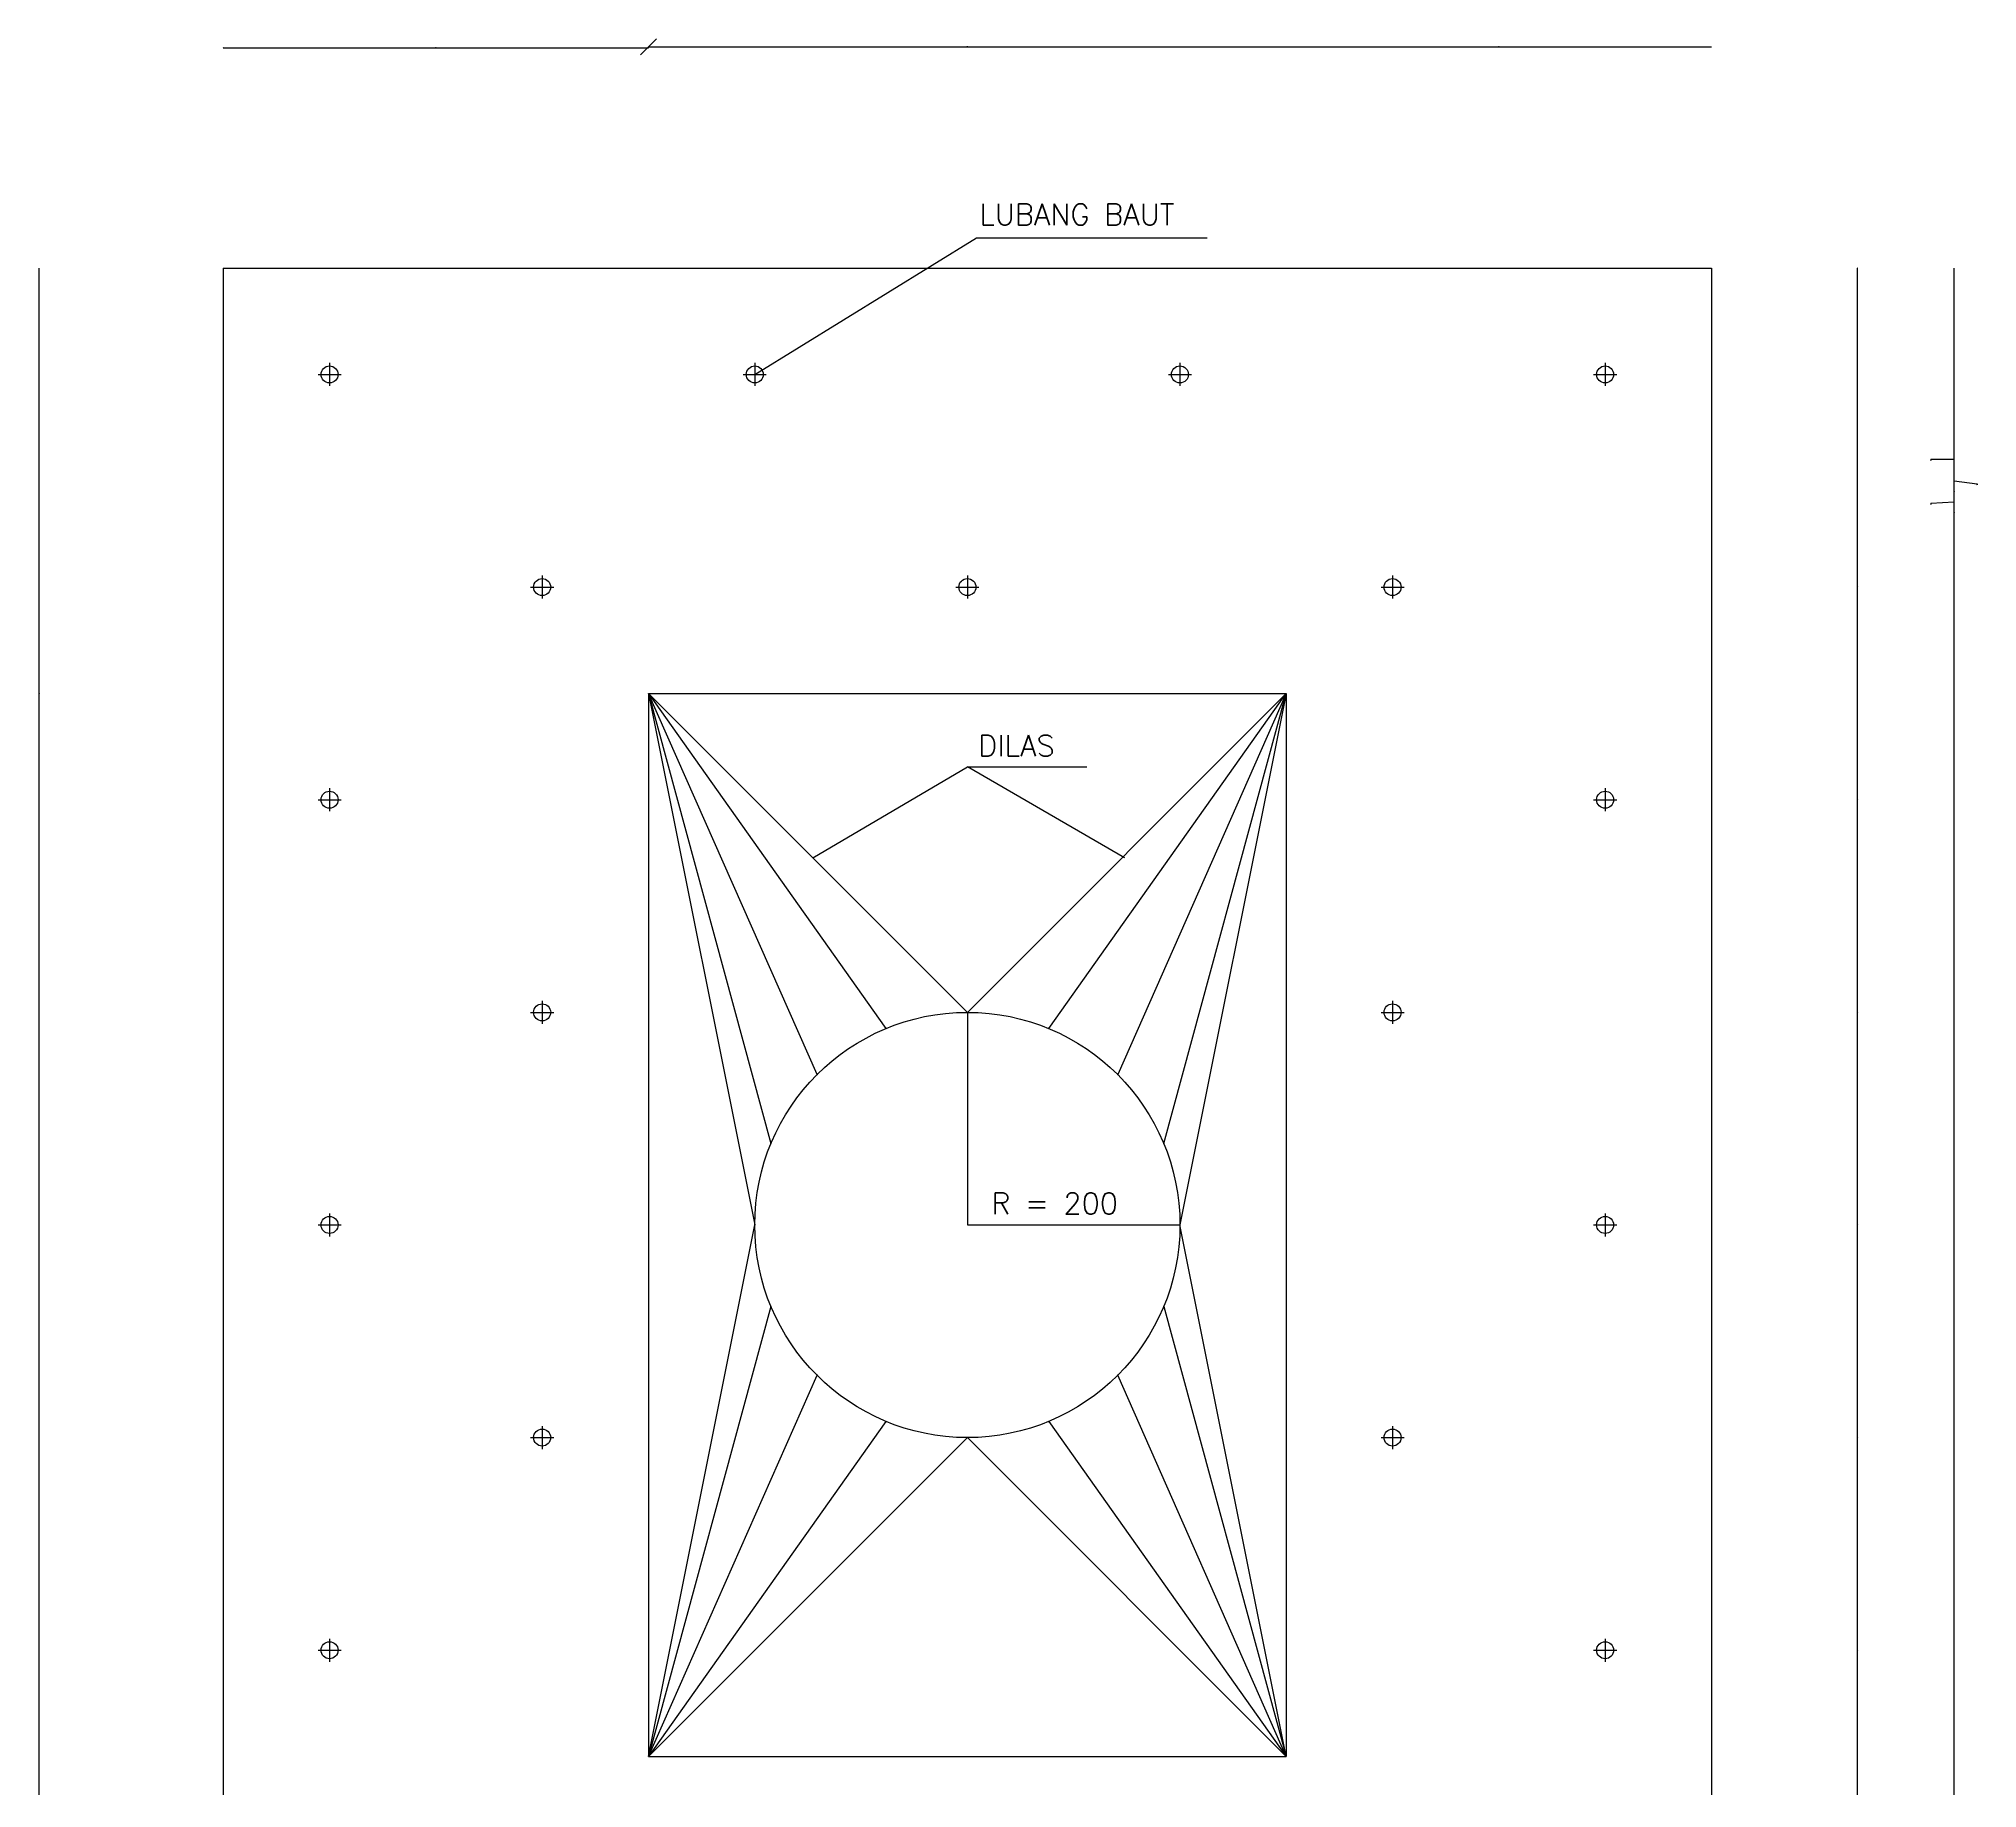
# Model space of a CAD drawing. Header units: metres. Extents: x -50 to 791, y -10 to 584.
# Drawn here: x 256.5 to 438.9, y 102.1 to 266.6 of the extents above; entities that cross this region are included whole.
import ezdxf
from ezdxf.enums import TextEntityAlignment as Align

# ---------------------------------------------------------------- set-up
doc = ezdxf.new("R2010")
doc.units = ezdxf.units.M
doc.header["$MEASUREMENT"] = 0
doc.styles.get("Standard").update_dxf_attribs({"font": 'Simplex.shx'})
doc.dimstyles.new('10', dxfattribs={"dimscale": 0, "dimtxt": 0.02, "dimasz": 0.015, "dimexe": 0.1, "dimexo": 0.1, "dimgap": 0.01, "dimtad": 1, "dimdec": 1, "dimrnd": 0.0001, "dimzin": 0, "dimdsep": 46, "dimtxsty": 'Standard', "dimblk1": 'OBLIQUE', "dimblk2": 'OBLIQUE', "dimsah": 1, "dimcen": 0, "dimse1": 1, "dimse2": 1, "dimclrd": 3, "dimclre": 256, "dimclrt": 3, "dimaunit": 1, "dimadec": 0, "dimazin": 0, "dimtfac": 0.01, "dimtdec": 1, "dimtofl": 0, "dimtmove": 0, "dimatfit": 1, "dimldrblk": 'OBLIQUE', "dimfxl": 1, "dimtolj": 1, "dimtzin": 0, "dimarcsym": 0})
doc.dimstyles.new('10$7', dxfattribs={"dimscale": 0, "dimtxt": 0.02, "dimasz": 0.015, "dimexe": 0.1, "dimexo": 0.1, "dimgap": 0.01, "dimtad": 1, "dimdec": 1, "dimrnd": 0.0001, "dimzin": 0, "dimdsep": 46, "dimtxsty": 'Standard', "dimblk1": 'OPEN30', "dimblk2": 'OPEN30', "dimsah": 1, "dimcen": 0, "dimse1": 1, "dimse2": 1, "dimclrd": 3, "dimclre": 256, "dimclrt": 3, "dimaunit": 1, "dimadec": 0, "dimazin": 0, "dimtfac": 0.01, "dimtdec": 1, "dimtofl": 0, "dimtmove": 0, "dimatfit": 1, "dimldrblk": 'OPEN30', "dimfxl": 1, "dimtolj": 1, "dimtzin": 0, "dimarcsym": 0})

# ---------------------------------------------------------------- blocks, each defined once
blk = doc.blocks.new('_OBLIQUE')
at = {"color": 0, "linetype": 'ByBlock'}
blk.add_line((-0.5, -0.5), (0.5, 0.5), dxfattribs=at)
blk = doc.blocks.new('*D48')
at = {"color": 3, "lineweight": -2}
for p, q in [((436.72, 226.04), (436.72, 228.04)), ((436.72, 227.04), (434.51, 227.04)), ((434.51, 227.04), (434.51, 226.95))]:
    blk.add_line(p, q, dxfattribs=at)
at = {"layer": 'Defpoints', "color": 0}
for p in [(396.88, 228.04), (436.72, 228.04), (394.88, 226.04)]:
    blk.add_point(p, dxfattribs=at)
at = {"color": 3, "lineweight": -2, "xscale": 0.015, "yscale": 0.015, "zscale": 0.015}
for p, rotation in [((436.72, 228.04), 90), ((436.72, 226.04), 270)]:
    blk.add_blockref('_OBLIQUE', p, dxfattribs=dict(at, rotation=rotation))
at = {"color": 3, "insert": (434.49, 226.99), "char_height": 0.02, "attachment_point": 5, "rotation": 90}
blk.add_mtext('\\A1;2000', dxfattribs=at)
blk = doc.blocks.new('*D49')
at = {"color": 3, "lineweight": -2}
for p, q in [((436.72, 224.04), (436.72, 226.04)), ((436.72, 225.04), (438.88, 224.75)), ((438.88, 224.75), (438.88, 224.66))]:
    blk.add_line(p, q, dxfattribs=at)
at = {"layer": 'Defpoints', "color": 0}
for p in [(394.88, 226.04), (436.72, 226.04), (392.88, 224.04)]:
    blk.add_point(p, dxfattribs=at)
at = {"color": 3, "lineweight": -2, "xscale": 0.015, "yscale": 0.015, "zscale": 0.015}
for p, rotation in [((436.72, 226.04), 90), ((436.72, 224.04), 270)]:
    blk.add_blockref('_OBLIQUE', p, dxfattribs=dict(at, rotation=rotation))
at = {"color": 3, "insert": (438.86, 224.7), "char_height": 0.02, "attachment_point": 5, "rotation": 90}
blk.add_mtext('\\A1;2000', dxfattribs=at)
blk = doc.blocks.new('*D50')
at = {"color": 3, "lineweight": -2}
for p, q in [((436.72, 223.04), (434.51, 222.89)), ((434.51, 222.89), (434.51, 222.8)), ((436.72, 222.04), (436.72, 224.04))]:
    blk.add_line(p, q, dxfattribs=at)
at = {"layer": 'Defpoints', "color": 0}
for p in [(392.88, 224.04), (436.72, 224.04), (390.88, 222.04)]:
    blk.add_point(p, dxfattribs=at)
at = {"color": 3, "lineweight": -2, "xscale": 0.015, "yscale": 0.015, "zscale": 0.015}
for p, rotation in [((436.72, 224.04), 90), ((436.72, 222.04), 270)]:
    blk.add_blockref('_OBLIQUE', p, dxfattribs=dict(at, rotation=rotation))
at = {"color": 3, "insert": (434.49, 222.84), "char_height": 0.02, "attachment_point": 5, "rotation": 90}
blk.add_mtext('\\A1;2000', dxfattribs=at)
blk = doc.blocks.new('*D51')
at = {"color": 3, "lineweight": -2}
blk.add_line((436.72, 228.04), (436.72, 245.04), dxfattribs=at)
at = {"layer": 'Defpoints', "color": 0}
for p in [(413.88, 245.04), (436.72, 245.04), (396.88, 228.04)]:
    blk.add_point(p, dxfattribs=at)
at = {"color": 3, "lineweight": -2, "xscale": 0.015, "yscale": 0.015, "zscale": 0.015}
for p, rotation in [((436.72, 245.04), 90), ((436.72, 228.04), 270)]:
    blk.add_blockref('_OBLIQUE', p, dxfattribs=dict(at, rotation=rotation))
at = {"color": 3, "insert": (436.7, 236.54), "char_height": 0.02, "attachment_point": 5, "rotation": 90}
blk.add_mtext('\\A1;17000', dxfattribs=at)
blk = doc.blocks.new('*D52')
at = {"color": 3, "lineweight": -2}
blk.add_line((436.72, 88.04), (436.72, 222.04), dxfattribs=at)
at = {"layer": 'Defpoints', "color": 0}
for p in [(390.88, 222.04), (436.72, 222.04), (390.88, 88.04)]:
    blk.add_point(p, dxfattribs=at)
at = {"color": 3, "lineweight": -2, "xscale": 0.015, "yscale": 0.015, "zscale": 0.015}
for p, rotation in [((436.72, 222.04), 90), ((436.72, 88.04), 270)]:
    blk.add_blockref('_OBLIQUE', p, dxfattribs=dict(at, rotation=rotation))
at = {"color": 3, "insert": (436.7, 155.04), "char_height": 0.02, "attachment_point": 5, "rotation": 90}
blk.add_mtext('\\A1;134000', dxfattribs=at)
blk = doc.blocks.new('*D54')
at = {"color": 3, "lineweight": -2}
blk.add_line((427.63, 235.04), (427.63, 245.04), dxfattribs=at)
at = {"layer": 'Defpoints', "color": 0}
for p in [(413.88, 245.04), (427.63, 245.04), (403.88, 235.04)]:
    blk.add_point(p, dxfattribs=at)
at = {"color": 3, "lineweight": -2, "xscale": 0.015, "yscale": 0.015, "zscale": 0.015}
for p, rotation in [((427.63, 245.04), 90), ((427.63, 235.04), 270)]:
    blk.add_blockref('_OBLIQUE', p, dxfattribs=dict(at, rotation=rotation))
at = {"color": 3, "insert": (427.61, 240.04), "char_height": 0.02, "attachment_point": 5, "rotation": 90}
blk.add_mtext('\\A1;10000', dxfattribs=at)
blk = doc.blocks.new('*D55')
at = {"color": 3, "lineweight": -2}
blk.add_line((427.63, 215.04), (427.63, 235.04), dxfattribs=at)
at = {"layer": 'Defpoints', "color": 0}
for p in [(403.88, 235.04), (427.63, 235.04), (383.88, 215.04)]:
    blk.add_point(p, dxfattribs=at)
at = {"color": 3, "lineweight": -2, "xscale": 0.015, "yscale": 0.015, "zscale": 0.015}
for p, rotation in [((427.63, 235.04), 90), ((427.63, 215.04), 270)]:
    blk.add_blockref('_OBLIQUE', p, dxfattribs=dict(at, rotation=rotation))
at = {"color": 3, "insert": (427.61, 225.04), "char_height": 0.02, "attachment_point": 5, "rotation": 90}
blk.add_mtext('\\A1;20000', dxfattribs=at)
blk = doc.blocks.new('*D56')
at = {"color": 3, "lineweight": -2}
blk.add_line((427.63, 195.04), (427.63, 215.04), dxfattribs=at)
at = {"layer": 'Defpoints', "color": 0}
for p in [(383.88, 215.04), (427.63, 215.04), (403.88, 195.04)]:
    blk.add_point(p, dxfattribs=at)
at = {"color": 3, "lineweight": -2, "xscale": 0.015, "yscale": 0.015, "zscale": 0.015}
for p, rotation in [((427.63, 215.04), 90), ((427.63, 195.04), 270)]:
    blk.add_blockref('_OBLIQUE', p, dxfattribs=dict(at, rotation=rotation))
at = {"color": 3, "insert": (427.61, 205.04), "char_height": 0.02, "attachment_point": 5, "rotation": 90}
blk.add_mtext('\\A1;20000', dxfattribs=at)
blk = doc.blocks.new('*D57')
at = {"color": 3, "lineweight": -2}
blk.add_line((427.63, 175.04), (427.63, 195.04), dxfattribs=at)
at = {"layer": 'Defpoints', "color": 0}
for p in [(403.88, 195.04), (427.63, 195.04), (383.88, 175.04)]:
    blk.add_point(p, dxfattribs=at)
at = {"color": 3, "lineweight": -2, "xscale": 0.015, "yscale": 0.015, "zscale": 0.015}
for p, rotation in [((427.63, 195.04), 90), ((427.63, 175.04), 270)]:
    blk.add_blockref('_OBLIQUE', p, dxfattribs=dict(at, rotation=rotation))
at = {"color": 3, "insert": (427.61, 185.04), "char_height": 0.02, "attachment_point": 5, "rotation": 90}
blk.add_mtext('\\A1;20000', dxfattribs=at)
blk = doc.blocks.new('*D58')
at = {"color": 3, "lineweight": -2}
blk.add_line((427.63, 155.04), (427.63, 175.04), dxfattribs=at)
at = {"layer": 'Defpoints', "color": 0}
for p in [(383.88, 175.04), (427.63, 175.04), (403.88, 155.04)]:
    blk.add_point(p, dxfattribs=at)
at = {"color": 3, "lineweight": -2, "xscale": 0.015, "yscale": 0.015, "zscale": 0.015}
for p, rotation in [((427.63, 175.04), 90), ((427.63, 155.04), 270)]:
    blk.add_blockref('_OBLIQUE', p, dxfattribs=dict(at, rotation=rotation))
at = {"color": 3, "insert": (427.61, 165.04), "char_height": 0.02, "attachment_point": 5, "rotation": 90}
blk.add_mtext('\\A1;20000', dxfattribs=at)
blk = doc.blocks.new('*D59')
at = {"color": 3, "lineweight": -2}
blk.add_line((427.63, 135.04), (427.63, 155.04), dxfattribs=at)
at = {"layer": 'Defpoints', "color": 0}
for p in [(403.88, 155.04), (427.63, 155.04), (383.88, 135.04)]:
    blk.add_point(p, dxfattribs=at)
at = {"color": 3, "lineweight": -2, "xscale": 0.015, "yscale": 0.015, "zscale": 0.015}
for p, rotation in [((427.63, 155.04), 90), ((427.63, 135.04), 270)]:
    blk.add_blockref('_OBLIQUE', p, dxfattribs=dict(at, rotation=rotation))
at = {"color": 3, "insert": (427.61, 145.04), "char_height": 0.02, "attachment_point": 5, "rotation": 90}
blk.add_mtext('\\A1;20000', dxfattribs=at)
blk = doc.blocks.new('*D60')
at = {"color": 3, "lineweight": -2}
blk.add_line((427.63, 115.04), (427.63, 135.04), dxfattribs=at)
at = {"layer": 'Defpoints', "color": 0}
for p in [(383.88, 135.04), (427.63, 135.04), (403.88, 115.04)]:
    blk.add_point(p, dxfattribs=at)
at = {"color": 3, "lineweight": -2, "xscale": 0.015, "yscale": 0.015, "zscale": 0.015}
for p, rotation in [((427.63, 135.04), 90), ((427.63, 115.04), 270)]:
    blk.add_blockref('_OBLIQUE', p, dxfattribs=dict(at, rotation=rotation))
at = {"color": 3, "insert": (427.61, 125.04), "char_height": 0.02, "attachment_point": 5, "rotation": 90}
blk.add_mtext('\\A1;20000', dxfattribs=at)
blk = doc.blocks.new('*D61')
at = {"color": 3, "lineweight": -2}
blk.add_line((427.63, 95.04), (427.63, 115.04), dxfattribs=at)
at = {"layer": 'Defpoints', "color": 0}
for p in [(403.88, 115.04), (427.63, 115.04), (383.88, 95.04)]:
    blk.add_point(p, dxfattribs=at)
at = {"color": 3, "lineweight": -2, "xscale": 0.015, "yscale": 0.015, "zscale": 0.015}
for p, rotation in [((427.63, 115.04), 90), ((427.63, 95.04), 270)]:
    blk.add_blockref('_OBLIQUE', p, dxfattribs=dict(at, rotation=rotation))
at = {"color": 3, "insert": (427.61, 105.04), "char_height": 0.02, "attachment_point": 5, "rotation": 90}
blk.add_mtext('\\A1;20000', dxfattribs=at)
blk = doc.blocks.new('*D64')
at = {"color": 3, "lineweight": -2}
blk.add_line((256.56, 105.04), (256.56, 205.04), dxfattribs=at)
at = {"layer": 'Defpoints', "color": 0}
for p in [(256.56, 205.04), (313.88, 205.04), (313.88, 105.04)]:
    blk.add_point(p, dxfattribs=at)
at = {"color": 3, "lineweight": -2, "xscale": 0.015, "yscale": 0.015, "zscale": 0.015}
for p, rotation in [((256.56, 205.04), 90), ((256.56, 105.04), 270)]:
    blk.add_blockref('_OBLIQUE', p, dxfattribs=dict(at, rotation=rotation))
at = {"color": 3, "insert": (256.54, 155.04), "char_height": 0.02, "attachment_point": 5, "rotation": 90}
blk.add_mtext('\\A1;100000', dxfattribs=at)
blk = doc.blocks.new('*D65')
at = {"color": 3, "lineweight": -2}
blk.add_line((256.56, 205.04), (256.56, 245.04), dxfattribs=at)
at = {"layer": 'Defpoints', "color": 0}
for p in [(256.56, 245.04), (273.88, 245.04), (313.88, 205.04)]:
    blk.add_point(p, dxfattribs=at)
at = {"color": 3, "lineweight": -2, "xscale": 0.015, "yscale": 0.015, "zscale": 0.015}
for p, rotation in [((256.56, 245.04), 90), ((256.56, 205.04), 270)]:
    blk.add_blockref('_OBLIQUE', p, dxfattribs=dict(at, rotation=rotation))
at = {"color": 3, "insert": (256.54, 225.04), "char_height": 0.02, "attachment_point": 5, "rotation": 90}
blk.add_mtext('\\A1;40000', dxfattribs=at)
blk = doc.blocks.new('*D66')
at = {"color": 3, "lineweight": -2}
blk.add_line((256.56, 65.04), (256.56, 105.04), dxfattribs=at)
at = {"layer": 'Defpoints', "color": 0}
for p in [(256.56, 105.04), (313.88, 105.04), (273.88, 65.04)]:
    blk.add_point(p, dxfattribs=at)
at = {"color": 3, "lineweight": -2, "xscale": 0.015, "yscale": 0.015, "zscale": 0.015}
for p, rotation in [((256.56, 105.04), 90), ((256.56, 65.04), 270)]:
    blk.add_blockref('_OBLIQUE', p, dxfattribs=dict(at, rotation=rotation))
at = {"color": 3, "insert": (256.54, 85.04), "char_height": 0.02, "attachment_point": 5, "rotation": 90}
blk.add_mtext('\\A1;40000', dxfattribs=at)
blk = doc.blocks.new('*D67')
at = {"color": 3, "lineweight": -2}
blk.add_line((373.88, 265.86), (413.88, 265.86), dxfattribs=at)
at = {"layer": 'Defpoints', "color": 0}
for p in [(413.88, 265.86), (413.88, 245.04), (373.88, 205.04)]:
    blk.add_point(p, dxfattribs=at)
at = {"color": 3, "lineweight": -2, "xscale": 0.015, "yscale": 0.015, "zscale": 0.015, "rotation": 180}
blk.add_blockref('_OBLIQUE', (373.88, 265.86), dxfattribs=at)
at = {"color": 3, "lineweight": -2, "xscale": 0.015, "yscale": 0.015, "zscale": 0.015}
blk.add_blockref('_OBLIQUE', (413.88, 265.86), dxfattribs=at)
at = {"color": 3, "insert": (393.88, 265.88), "char_height": 0.02, "attachment_point": 5}
blk.add_mtext('\\A1;40000', dxfattribs=at)
blk = doc.blocks.new('*D68')
at = {"color": 3, "lineweight": -2}
blk.add_line((313.88, 265.86), (373.88, 265.86), dxfattribs=at)
at = {"layer": 'Defpoints', "color": 0}
for p in [(373.88, 265.86), (313.88, 205.04), (373.88, 205.04)]:
    blk.add_point(p, dxfattribs=at)
at = {"color": 3, "lineweight": -2, "xscale": 0.015, "yscale": 0.015, "zscale": 0.015, "rotation": 180}
blk.add_blockref('_OBLIQUE', (313.88, 265.86), dxfattribs=at)
at = {"color": 3, "lineweight": -2, "xscale": 0.015, "yscale": 0.015, "zscale": 0.015}
blk.add_blockref('_OBLIQUE', (373.88, 265.86), dxfattribs=at)
at = {"color": 3, "insert": (343.88, 265.88), "char_height": 0.02, "attachment_point": 5}
blk.add_mtext('\\A1;60000', dxfattribs=at)
blk = doc.blocks.new('*D69')
at = {"color": 3, "lineweight": -2}
blk.add_line((273.88, 265.77), (313.88, 265.77), dxfattribs=at)
at = {"layer": 'Defpoints', "color": 0}
for p in [(313.88, 265.77), (273.88, 245.04), (313.88, 205.04)]:
    blk.add_point(p, dxfattribs=at)
at = {"color": 3, "lineweight": -2, "xscale": 0.015, "yscale": 0.015, "zscale": 0.015, "rotation": 180}
blk.add_blockref('_OBLIQUE', (273.88, 265.77), dxfattribs=at)
at = {"color": 3, "lineweight": -2, "xscale": 0.015, "yscale": 0.015, "zscale": 0.015}
blk.add_blockref('_OBLIQUE', (313.88, 265.77), dxfattribs=at)
at = {"color": 3, "insert": (293.88, 265.79), "char_height": 0.02, "attachment_point": 5}
blk.add_mtext('\\A1;40000', dxfattribs=at)
blk = doc.blocks.new('_OPEN30')
at = {"color": 0, "linetype": 'ByBlock'}
for p, q in [((-1, 0), (0, 0)), ((0, 0), (-1, 0)), ((0, 0), (-1, 0))]:
    blk.add_line(p, q, dxfattribs=at)

msp = doc.modelspace()

# ---------------------------------------------------------------- linework, layer by layer
at = {"color": 6}
for p, q in [((273.8805, 245.0415), (273.8805, 65.0415)), ((273.8805, 245.0415), (413.8805, 245.0415)), ((413.8805, 245.0415), (413.8805, 65.0415)), ((313.8805, 205.0415), (373.8805, 205.0415)), ((313.8805, 205.0415), (313.8805, 105.0415)), ((373.8805, 205.0415), (373.8805, 105.0415)), ((313.8805, 105.0415), (373.8805, 105.0415))]:
    msp.add_line(p, q, dxfattribs=at)
at = {"color": 3}
for p, q in [((283.8805, 236.1258), (283.8805, 233.9572)), ((323.8805, 236.1258), (323.8805, 233.9572)), ((363.8805, 236.1258), (363.8805, 233.9572)), ((403.8805, 236.1258), (403.8805, 233.9572)), ((282.7962, 235.0415), (284.9648, 235.0415)), ((322.7962, 235.0415), (324.9648, 235.0415)), ((362.7962, 235.0415), (364.9648, 235.0415)), ((402.7962, 235.0415), (404.9648, 235.0415)), ((303.8805, 216.1258), (303.8805, 213.9572)), ((343.8805, 216.1258), (343.8805, 213.9572)), ((383.8805, 216.1258), (383.8805, 213.9572)), ((302.7962, 215.0415), (304.9648, 215.0415)), ((342.7962, 215.0415), (344.9648, 215.0415)), ((382.7962, 215.0415), (384.9648, 215.0415)), ((283.8805, 196.1258), (283.8805, 193.9572)), ((403.8805, 196.1258), (403.8805, 193.9572)), ((282.7962, 195.0415), (284.9648, 195.0415)), ((402.7962, 195.0415), (404.9648, 195.0415)), ((303.8805, 176.1258), (303.8805, 173.9572)), ((383.8805, 176.1258), (383.8805, 173.9572)), ((302.7962, 175.0415), (304.9648, 175.0415)), ((343.8805, 175.0415), (343.8805, 155.0415)), ((382.7962, 175.0415), (384.9648, 175.0415)), ((282.7962, 155.0415), (284.9648, 155.0415)), ((283.8805, 156.1258), (283.8805, 153.9572)), ((343.8805, 155.0415), (363.8805, 155.0415)), ((402.7962, 155.0415), (404.9648, 155.0415)), ((403.8805, 156.1258), (403.8805, 153.9572)), ((302.7962, 135.0415), (304.9648, 135.0415)), ((303.8805, 136.1258), (303.8805, 133.9572)), ((382.7962, 135.0415), (384.9648, 135.0415)), ((383.8805, 136.1258), (383.8805, 133.9572)), ((282.7962, 115.0415), (284.9648, 115.0415)), ((283.8805, 116.1258), (283.8805, 113.9572)), ((402.7962, 115.0415), (404.9648, 115.0415)), ((403.8805, 116.1258), (403.8805, 113.9572))]:
    msp.add_line(p, q, dxfattribs=at)
at = {"color": 2}
for p, q in [((313.8805, 205.0415), (343.8805, 175.0415)), ((313.8805, 205.0415), (323.8805, 155.0415)), ((313.8805, 205.0415), (336.2269, 173.5191)), ((329.7384, 169.1836), (313.8805, 205.0415)), ((313.8805, 205.0415), (325.4029, 162.6952)), ((373.8805, 205.0415), (343.8805, 175.0415)), ((351.5342, 173.5191), (373.8805, 205.0415)), ((373.8805, 205.0415), (358.0227, 169.1836)), ((362.3581, 162.6952), (373.8805, 205.0415)), ((373.8805, 205.0415), (363.8805, 155.0415)), ((313.8805, 105.0415), (323.8805, 155.0415)), ((373.8805, 105.0415), (363.8805, 155.0415)), ((325.4029, 147.3878), (313.8805, 105.0415)), ((362.3581, 147.3878), (373.8805, 105.0415)), ((313.8805, 105.0415), (329.7384, 140.8994)), ((373.8805, 105.0415), (358.0227, 140.8994)), ((336.2269, 136.5639), (313.8805, 105.0415)), ((313.8805, 105.0415), (343.8805, 135.0415)), ((343.8805, 135.0415), (373.8805, 105.0415)), ((351.5342, 136.5639), (373.8805, 105.0415))]:
    msp.add_line(p, q, dxfattribs=at)
at = {"color": 4}
for centre in [(283.8805, 235.0415), (323.8805, 235.0415), (363.8805, 235.0415), (403.8805, 235.0415), (303.8805, 215.0415), (343.8805, 215.0415), (383.8805, 215.0415), (283.8805, 195.0415), (403.8805, 195.0415), (303.8805, 175.0415), (383.8805, 175.0415), (283.8805, 155.0415), (403.8805, 155.0415), (303.8805, 135.0415), (383.8805, 135.0415), (283.8805, 115.0415), (403.8805, 115.0415)]:
    msp.add_circle(centre, 0.8, dxfattribs=at)
at = {"color": 6}
msp.add_circle((343.8805, 155.0415), 20, dxfattribs=at)
at = {"color": 2}
for p in [(336.2269, 173.5191), (343.8805, 175.0415), (351.5342, 173.5191), (329.7384, 169.1836), (358.0227, 169.1836), (325.4029, 162.6952), (362.3581, 162.6952), (323.8805, 155.0415), (363.8805, 155.0415), (325.4029, 147.3878), (362.3581, 147.3878), (329.7384, 140.8994), (358.0227, 140.8994), (336.2269, 136.5639), (343.8805, 135.0415), (351.5342, 136.5639)]:
    msp.add_point(p, dxfattribs=at)
at = {"layer": 'Defpoints', "color": 0, "linetype": 'ByBlock'}
for p in [(313.8805, 265.8617), (273.8805, 245.0415), (313.8805, 205.0415)]:
    msp.add_point(p, dxfattribs=at)

# ---------------------------------------------------------------- block references
at = {"color": 3, "linetype": 'ByBlock', "xscale": 1.5, "yscale": 1.5, "zscale": 1.5}
msp.add_blockref('_OBLIQUE', (313.8805, 265.8617), dxfattribs=at)

# ---------------------------------------------------------------- texts
at = {"color": 3}
for s, p in [('LUBANG BAUT', (345.013, 249.0932)), ('DILAS', (344.9058, 199.126))]:
    msp.add_text(s, height=2, dxfattribs=at).set_placement(p)
msp.add_text('R = 200', height=2, dxfattribs=at).set_placement((352.1016, 156.0719), align=Align.CENTER)

# ---------------------------------------------------------------- dimensions: what is measured, and where the dimension line sits
dim = msp.add_linear_dim(base=(313.8805, 265.774), p1=(273.8805, 245.0415), p2=(313.8805, 205.0415), dimstyle='10', override={"dimscale": 1, "dimdec": 0, "dimlfac": 1000, "dimtmove": 1, "dimatfit": 3}, dxfattribs=at)
dim.commit()
dim.dimension.update_dxf_attribs({"geometry": '*D69', "text_midpoint": (293.8805, 265.794)})
at = {"color": 4}
for base, p1, p2, picture, middle in [((373.8805, 265.8617), (313.8805, 205.0415), (373.8805, 205.0415), '*D68', (343.8805, 265.8817)), ((413.8805, 265.8617), (373.8805, 205.0415), (413.8805, 245.0415), '*D67', (393.8805, 265.8817))]:
    dim = msp.add_linear_dim(base=base, p1=p1, p2=p2, dimstyle='10', override={"dimscale": 1, "dimdec": 0, "dimlfac": 1000, "dimtmove": 1, "dimatfit": 3}, dxfattribs=at)
    dim.commit()
    dim.dimension.update_dxf_attribs({"geometry": picture, "text_midpoint": middle})
at = {"color": 3}
for base, p1, p2, picture, middle in [((256.5566, 245.0415), (313.8805, 205.0415), (273.8805, 245.0415), '*D65', (256.5366, 225.0415)), ((436.7176, 245.0415), (396.8805, 228.0415), (413.8805, 245.0415), '*D51', (436.6976, 236.5415)), ((427.6254, 245.0415), (403.8805, 235.0415), (413.8805, 245.0415), '*D54', (427.6054, 240.0415)), ((427.6254, 235.0415), (383.8805, 215.0415), (403.8805, 235.0415), '*D55', (427.6054, 225.0415)), ((436.7176, 222.0415), (390.8805, 88.0415), (390.8805, 222.0415), '*D52', (436.6976, 155.0415)), ((427.6254, 215.0415), (403.8805, 195.0415), (383.8805, 215.0415), '*D56', (427.6054, 205.0415)), ((256.5566, 205.0415), (313.8805, 105.0415), (313.8805, 205.0415), '*D64', (256.5366, 155.0415)), ((427.6254, 195.0415), (383.8805, 175.0415), (403.8805, 195.0415), '*D57', (427.6054, 185.0415)), ((427.6254, 175.0415), (403.8805, 155.0415), (383.8805, 175.0415), '*D58', (427.6054, 165.0415)), ((427.6254, 155.0415), (383.8805, 135.0415), (403.8805, 155.0415), '*D59', (427.6054, 145.0415)), ((427.6254, 135.0415), (403.8805, 115.0415), (383.8805, 135.0415), '*D60', (427.6054, 125.0415)), ((427.6254, 115.0415), (383.8805, 95.0415), (403.8805, 115.0415), '*D61', (427.6054, 105.0415)), ((256.5566, 105.0415), (273.8805, 65.0415), (313.8805, 105.0415), '*D66', (256.5366, 85.0415))]:
    dim = msp.add_linear_dim(base=base, p1=p1, p2=p2, angle=90, dimstyle='10', override={"dimscale": 1, "dimdec": 0, "dimlfac": 1000, "dimtmove": 1, "dimatfit": 3}, dxfattribs=at)
    dim.commit()
    dim.dimension.update_dxf_attribs({"geometry": picture, "text_midpoint": middle})
for base, p1, p2, picture, middle in [((436.7176, 228.0415), (394.8805, 226.0415), (396.8805, 228.0415), '*D48', (434.5108, 227.0284)), ((436.7176, 226.0415), (392.8805, 224.0415), (394.8805, 226.0415), '*D49', (438.8849, 224.736)), ((436.7176, 224.0415), (390.8805, 222.0415), (392.8805, 224.0415), '*D50', (434.5108, 222.8802))]:
    dim = msp.add_linear_dim(base=base, p1=p1, p2=p2, angle=90, dimstyle='10', override={"dimscale": 1, "dimdec": 0, "dimlfac": 1000, "dimtmove": 1, "dimatfit": 3}, dxfattribs=at)
    dim.commit()
    dim.dimension.update_dxf_attribs({"geometry": picture, "text_midpoint": middle, "dimtype": 160})

# ---------------------------------------------------------------- leaders
for points, override in [([(323.8805, 235.0415), (344.7358, 247.901), (366.4503, 247.901)], {"dimscale": 1}), ([(329.3334, 189.5886), (343.8805, 198.1249), (354.1332, 198.1249)], {"dimscale": 1, "dimdec": 0, "dimlfac": 1000}), ([(358.6513, 189.5886), (343.8805, 198.1249), (355.1361, 198.1249)], {"dimscale": 1, "dimdec": 0, "dimlfac": 1000})]:
    msp.add_leader(points, dimstyle='10$7', override=override, dxfattribs=at)

doc.saveas('drawing.dxf')
